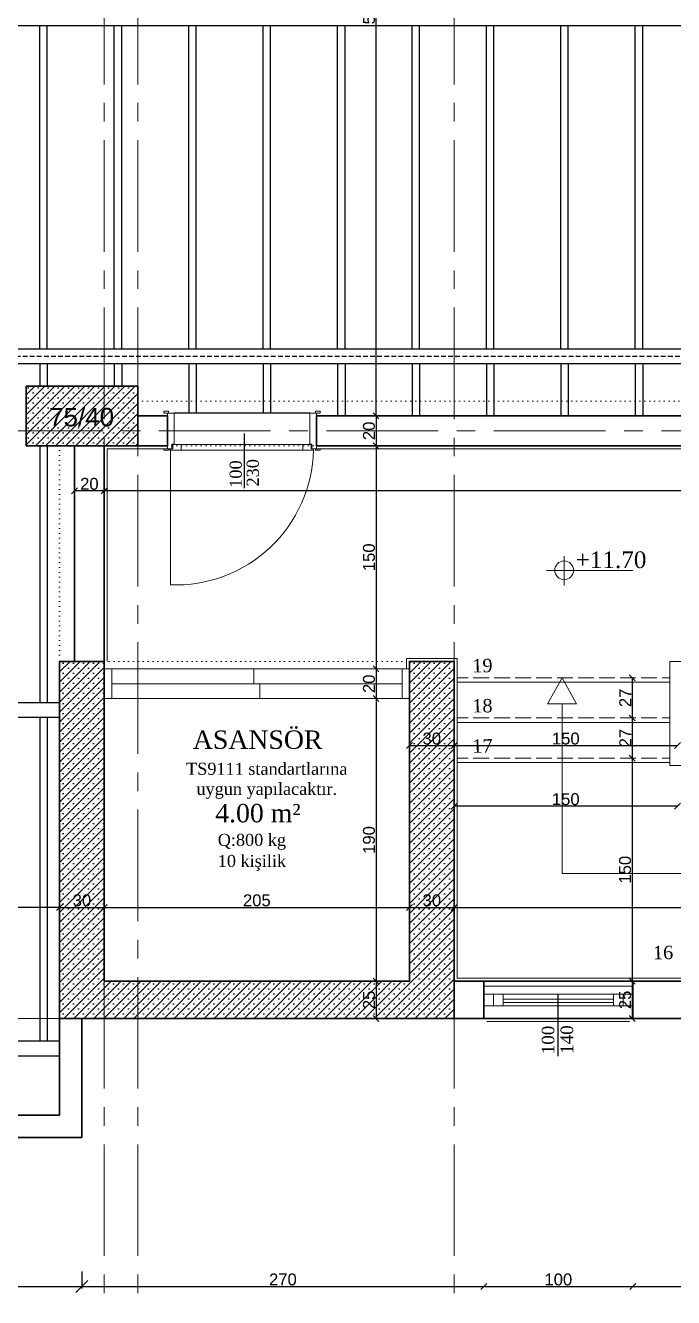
# Model space of a CAD drawing. Header units: centimetres. Extents: x 14449 to 53524, y -19051 to -10746.
# Drawn here: x 37747 to 38182, y -12496 to -11641 of the extents above; entities that cross this region are included whole.
import ezdxf

# ---------------------------------------------------------------- set-up
doc = ezdxf.new("R2010")
doc.units = ezdxf.units.CM
for name, pattern in [('CENTER2', [112.5, 75, -12.5, 12.5, -12.5]), ('DOT2', [3.175, 0, -3.175]), ('HIDDEN2', [4.7625, 3.175, -1.5875]), ('IZDUSUM1', [20, 7.5, -5, 7.5, 0])]:
    doc.linetypes.add(name, pattern=pattern)
doc.layers.add('Kapi_Pencere', color=7, linetype='Continuous')
for name, color, linetype, lineweight in [('P-AKS', 255, 'Continuous', 5), ('P-KİRİŞ', 130, 'DOT2', 5), ('P-KOLON', 255, 'Continuous', 35), ('P-TARAMA', 252, 'Continuous', 5), ('P-ÖLÇÜ DIŞ', 245, 'Continuous', 9), ('P-ÖLÇÜ İÇ', 243, 'Continuous', 0), ('rtm-cam', 141, 'Continuous', 9), ('rtm-duv tugla', 22, 'Continuous', 35), ('rtm-izdusum-üst ince', 8, 'IZDUSUM1', 5), ('rtm-kapı-ahsap', 35, 'Continuous', 13), ('rtm-merdiven', 220, 'Continuous', 20), ('rtm-merdiven izdusum', 254, 'IZDUSUM1', 15), ('rtm-merdiven yazı', 7, 'Continuous', 20), ('rtm-mhl-yazı-malzeme', 7, 'Continuous', 13), ('rtm-pen-ahsap', 35, 'Continuous', 13), ('rtm-plan katmanı-03', 233, 'Continuous', 30), ('rtm-plan katmanı-04', 33, 'Continuous', 25), ('rtm-sıva', 252, 'Continuous', 15)]:
    doc.layers.add(name, color=color, linetype=linetype, lineweight=lineweight)
doc.styles.add('arial_1_18', font='arial.ttf', dxfattribs={"height": 0.2})
doc.styles.get("Standard").update_dxf_attribs({"font": 'arial.ttf'})
doc.styles.add('VAZ-OLCU', font='times.ttf', dxfattribs={"height": 60})
doc.styles.add('ölçü', font='times.ttf', dxfattribs={"height": 10})
doc.dimstyles.new('DIŞ ÖLÇÜ', dxfattribs={"dimtxt": 10, "dimasz": 8, "dimexe": 1.25, "dimexo": 0.625, "dimtad": 1, "dimdec": 0, "dimtxsty": 'Standard', "dimblk": 'OBLIQUE', "dimcen": 2.5, "dimse1": 1, "dimse2": 1, "dimclrd": 256, "dimclrt": 256, "dimadec": 0, "dimazin": 0, "dimtfac": 1, "dimtdec": 0, "dimtmove": 0, "dimatfit": 3, "dimldrblk": 'OBLIQUE', "dimfxl": 1, "dimarcsym": 0})
doc.dimstyles.new('İÇ ÖLÇÜ', dxfattribs={"dimtxt": 8, "dimasz": 4, "dimexe": 1.25, "dimexo": 0.625, "dimtad": 1, "dimdec": 0, "dimtxsty": 'Standard', "dimblk": 'OBLIQUE', "dimcen": 2.5, "dimse1": 1, "dimse2": 1, "dimclrd": 256, "dimclrt": 256, "dimadec": 0, "dimazin": 0, "dimtfac": 1, "dimtdec": 0, "dimtmove": 1, "dimatfit": 3, "dimldrblk": 'OBLIQUE', "dimfxl": 1, "dimarcsym": 0})
pattern_1 = [(45, (6137.022, -2421.1107), (-3.36759605, 3.36759605), []), (45, (6140.39, -2421.1107), (-3.36759605, 3.36759605), [0, -4.7625])]

# ---------------------------------------------------------------- blocks, each defined once
blk = doc.blocks.new('YTUJ7U')
at = {"layer": 'P-AKS', "linetype": 'CENTER2'}
for points in [[(27148.12, -9962.63), (27148.12, -8554.55)], [(27170.62, -9962.63), (27170.62, -8554.55)], [(27383.12, -9962.63), (27383.12, -8554.55)], [(25834.86, -9295.51), (29322.56, -9295.51)], [(25834.86, -9690.51), (29322.56, -9690.51)]]:
    blk.add_lwpolyline(points, dxfattribs=at)
blk = doc.blocks.new('K-100')
at = {"layer": 'rtm-kapı-ahsap'}
for p, q in [((-34310.84, -13701.23), (-34309.69, -13701.23)), ((-34310.84, -13704.35), (-34310.84, -13701.23)), ((-34309.69, -13704.35), (-34310.84, -13704.35)), ((-34309.69, -13701.23), (-34309.69, -13704.35)), ((-34309.69, -13708.28), (-34309.69, -13703.78)), ((-34285.45, -13703.78), (-34309.69, -13703.78)), ((-34285.45, -13706.78), (-34288.45, -13706.78)), ((-34288.45, -13706.78), (-34288.45, -13708.28)), ((-34285.45, -13701.28), (-34285.45, -13704.35)), ((-34284.47, -13701.28), (-34285.45, -13701.28)), ((-34285.45, -13703.78), (-34285.45, -13706.78)), ((-34285.45, -13704.35), (-34284.47, -13704.35)), ((-34285.45, -13705.79), (-34284.45, -13705.79)), ((-34285.4, -13707.3), (-34285.4, -13705.79)), ((-34284.47, -13704.35), (-34284.47, -13701.28)), ((-34284.45, -13705.79), (-34284.45, -13802.79)), ((-34288.45, -13708.28), (-34309.69, -13708.28)), ((-34288.32, -13801.27), (-34288.32, -13707.3)), ((-34288.32, -13707.3), (-34285.4, -13707.3)), ((-34284.45, -13712.93), (-34288.32, -13712.93)), ((-34309.69, -13800.29), (-34309.69, -13804.79)), ((-34288.45, -13800.29), (-34309.69, -13800.29)), ((-34288.45, -13801.79), (-34288.45, -13800.29)), ((-34285.45, -13801.79), (-34288.45, -13801.79)), ((-34284.45, -13795.64), (-34288.32, -13795.64)), ((-34288.32, -13801.27), (-34285.4, -13801.27)), ((-34285.45, -13804.79), (-34285.45, -13801.79)), ((-34285.4, -13801.27), (-34285.4, -13802.79)), ((-34309.69, -13804.22), (-34310.84, -13804.22)), ((-34310.84, -13804.22), (-34310.84, -13807.34)), ((-34310.84, -13807.34), (-34309.69, -13807.34)), ((-34309.69, -13807.34), (-34309.69, -13804.22)), ((-34285.45, -13804.79), (-34309.69, -13804.79)), ((-34285.45, -13802.79), (-34284.45, -13802.79)), ((-34285.45, -13807.29), (-34285.45, -13804.22)), ((-34285.45, -13804.22), (-34284.47, -13804.22)), ((-34284.47, -13807.29), (-34285.45, -13807.29)), ((-34284.47, -13804.22), (-34284.47, -13807.29)), ((-34192.99, -13802.79), (-34284.45, -13802.79))]:
    blk.add_line(p, q, dxfattribs=at)
at = {"layer": 'rtm-kapı-ahsap', "const_width": 0.392}
blk.add_lwpolyline([(-34284.86, -13803.72, -1), (-34284.86, -13803.11, -1)], format="xyb", close=True, dxfattribs=at)
at = {"layer": 'rtm-kapı-ahsap'}
blk.add_arc((-34286.59, -13799.42), 93.66, 357.9436, 88.6917, dxfattribs=at)
blk = doc.blocks.new('_Oblique')
at = {"color": 0, "linetype": 'ByBlock', "lineweight": -2}
blk.add_line((-0.5, -0.5), (0.5, 0.5), dxfattribs=at)
blk = doc.blocks.new('*D4273')
at = {"layer": 'Defpoints', "color": 0, "lineweight": 30, "transparency": 16777216}
for p in [(37784.72, -12388.05), (36682.08, -12476.03), (37784.72, -12488.2)]:
    blk.add_point(p, dxfattribs=at)
at = {"layer": 'P-ÖLÇÜ DIŞ', "color": 0, "lineweight": -2, "transparency": 16777216}
for p, q in [((36682.08, -12478.2), (36682.08, -12489.45)), ((37784.72, -12478.2), (37784.72, -12489.45))]:
    blk.add_line(p, q, dxfattribs=at)
at = {"layer": 'P-ÖLÇÜ DIŞ', "lineweight": -2, "transparency": 16777216}
blk.add_line((36682.08, -12488.2), (37784.72, -12488.2), dxfattribs=at)
at = {"layer": 'P-ÖLÇÜ DIŞ', "lineweight": -2, "transparency": 16777216, "xscale": 8, "yscale": 8, "zscale": 8, "rotation": 180}
blk.add_blockref('_Oblique', (36682.08, -12488.2), dxfattribs=at)
at = {"layer": 'P-ÖLÇÜ DIŞ', "lineweight": -2, "transparency": 16777216, "xscale": 8, "yscale": 8, "zscale": 8}
blk.add_blockref('_Oblique', (37784.72, -12488.2), dxfattribs=at)
at = {"layer": 'P-ÖLÇÜ DIŞ', "transparency": 16777216, "insert": (37233.4, -12482.47), "char_height": 10, "attachment_point": 5}
blk.add_mtext('1103', dxfattribs=at)
blk = doc.blocks.new('*D4274')
at = {"layer": 'Defpoints', "color": 0, "lineweight": 30, "transparency": 16777216}
for p in [(38054.72, -12308.05), (37784.72, -12476.03), (38054.72, -12488.2)]:
    blk.add_point(p, dxfattribs=at)
at = {"layer": 'P-ÖLÇÜ İÇ', "lineweight": -2, "transparency": 16777216}
blk.add_line((37784.72, -12488.2), (38054.72, -12488.2), dxfattribs=at)
at = {"layer": 'P-ÖLÇÜ İÇ', "lineweight": -2, "transparency": 16777216, "xscale": 4, "yscale": 4, "zscale": 4, "rotation": 180}
blk.add_blockref('_Oblique', (37784.72, -12488.2), dxfattribs=at)
at = {"layer": 'P-ÖLÇÜ İÇ', "lineweight": -2, "transparency": 16777216, "xscale": 4, "yscale": 4, "zscale": 4}
blk.add_blockref('_Oblique', (38054.72, -12488.2), dxfattribs=at)
at = {"layer": 'P-ÖLÇÜ İÇ', "transparency": 16777216, "insert": (37919.72, -12483.49), "char_height": 8, "attachment_point": 5}
blk.add_mtext('270', dxfattribs=at)
blk = doc.blocks.new('*D4624')
at = {"layer": 'Defpoints', "color": 0, "lineweight": 30, "transparency": 16777216}
for p in [(37799.72, -12233.37), (38004.72, -12233.37), (38004.72, -12233.37)]:
    blk.add_point(p, dxfattribs=at)
at = {"layer": 'P-ÖLÇÜ İÇ', "lineweight": -2, "transparency": 16777216}
blk.add_line((37799.72, -12233.37), (38004.72, -12233.37), dxfattribs=at)
at = {"layer": 'P-ÖLÇÜ İÇ', "lineweight": -2, "transparency": 16777216, "xscale": 4, "yscale": 4, "zscale": 4, "rotation": 180}
blk.add_blockref('_Oblique', (37799.72, -12233.37), dxfattribs=at)
at = {"layer": 'P-ÖLÇÜ İÇ', "lineweight": -2, "transparency": 16777216, "xscale": 4, "yscale": 4, "zscale": 4}
blk.add_blockref('_Oblique', (38004.72, -12233.37), dxfattribs=at)
at = {"layer": 'P-ÖLÇÜ İÇ', "transparency": 16777216, "insert": (37902.22, -12228.66), "char_height": 8, "attachment_point": 5}
blk.add_mtext('205', dxfattribs=at)
blk = doc.blocks.new('*D4625')
at = {"layer": 'Defpoints', "color": 0, "lineweight": 30, "transparency": 16777216}
for p in [(38004.72, -12233.37), (38034.72, -12233.37), (38034.72, -12233.37)]:
    blk.add_point(p, dxfattribs=at)
at = {"layer": 'P-ÖLÇÜ İÇ', "lineweight": -2, "transparency": 16777216}
blk.add_line((38004.72, -12233.37), (38034.72, -12233.37), dxfattribs=at)
at = {"layer": 'P-ÖLÇÜ İÇ', "lineweight": -2, "transparency": 16777216, "xscale": 4, "yscale": 4, "zscale": 4, "rotation": 180}
blk.add_blockref('_Oblique', (38004.72, -12233.37), dxfattribs=at)
at = {"layer": 'P-ÖLÇÜ İÇ', "lineweight": -2, "transparency": 16777216, "xscale": 4, "yscale": 4, "zscale": 4}
blk.add_blockref('_Oblique', (38034.72, -12233.37), dxfattribs=at)
at = {"layer": 'P-ÖLÇÜ İÇ', "transparency": 16777216, "insert": (38019.72, -12228.66), "char_height": 8, "attachment_point": 5}
blk.add_mtext('30', dxfattribs=at)
blk = doc.blocks.new('*D4626')
at = {"layer": 'Defpoints', "color": 0, "lineweight": 30, "transparency": 16777216}
for p in [(38034.72, -12233.37), (38658.72, -12233.37), (38658.72, -12233.37)]:
    blk.add_point(p, dxfattribs=at)
at = {"layer": 'P-ÖLÇÜ İÇ', "lineweight": -2, "transparency": 16777216}
blk.add_line((38034.72, -12233.37), (38658.72, -12233.37), dxfattribs=at)
at = {"layer": 'P-ÖLÇÜ İÇ', "lineweight": -2, "transparency": 16777216, "xscale": 4, "yscale": 4, "zscale": 4, "rotation": 180}
blk.add_blockref('_Oblique', (38034.72, -12233.37), dxfattribs=at)
at = {"layer": 'P-ÖLÇÜ İÇ', "lineweight": -2, "transparency": 16777216, "xscale": 4, "yscale": 4, "zscale": 4}
blk.add_blockref('_Oblique', (38658.72, -12233.37), dxfattribs=at)
at = {"layer": 'P-ÖLÇÜ İÇ', "transparency": 16777216, "insert": (38346.72, -12228.66), "char_height": 8, "attachment_point": 5}
blk.add_mtext('624', dxfattribs=at)
blk = doc.blocks.new('*D4642')
at = {"layer": 'Defpoints', "color": 0, "lineweight": 30, "transparency": 16777216}
for p in [(37799.72, -11953.43), (37799.72, -11953.43), (38658.72, -11953.43)]:
    blk.add_point(p, dxfattribs=at)
at = {"layer": 'P-ÖLÇÜ İÇ', "lineweight": -2, "transparency": 16777216}
blk.add_line((38658.72, -11953.43), (37799.72, -11953.43), dxfattribs=at)
at = {"layer": 'P-ÖLÇÜ İÇ', "lineweight": -2, "transparency": 16777216, "xscale": 4, "yscale": 4, "zscale": 4, "rotation": 180}
blk.add_blockref('_Oblique', (37799.72, -11953.43), dxfattribs=at)
at = {"layer": 'P-ÖLÇÜ İÇ', "lineweight": -2, "transparency": 16777216, "xscale": 4, "yscale": 4, "zscale": 4}
blk.add_blockref('_Oblique', (38658.72, -11953.43), dxfattribs=at)
at = {"layer": 'P-ÖLÇÜ İÇ', "transparency": 16777216, "insert": (38229.22, -11948.72), "char_height": 8, "attachment_point": 5}
blk.add_mtext('859', dxfattribs=at)
blk = doc.blocks.new('*D4643')
at = {"layer": 'Defpoints', "color": 0, "lineweight": 30, "transparency": 16777216}
for p in [(37779.72, -11953.43), (37779.72, -11953.43), (37799.72, -11953.43)]:
    blk.add_point(p, dxfattribs=at)
at = {"layer": 'P-ÖLÇÜ İÇ', "lineweight": -2, "transparency": 16777216}
blk.add_line((37799.72, -11953.43), (37779.72, -11953.43), dxfattribs=at)
at = {"layer": 'P-ÖLÇÜ İÇ', "lineweight": -2, "transparency": 16777216, "xscale": 4, "yscale": 4, "zscale": 4, "rotation": 180}
blk.add_blockref('_Oblique', (37779.72, -11953.43), dxfattribs=at)
at = {"layer": 'P-ÖLÇÜ İÇ', "lineweight": -2, "transparency": 16777216, "xscale": 4, "yscale": 4, "zscale": 4}
blk.add_blockref('_Oblique', (37799.72, -11953.43), dxfattribs=at)
at = {"layer": 'P-ÖLÇÜ İÇ', "transparency": 16777216, "insert": (37789.72, -11948.72), "char_height": 8, "attachment_point": 5}
blk.add_mtext('20', dxfattribs=at)
blk = doc.blocks.new('*D4623')
at = {"layer": 'Defpoints', "color": 0, "lineweight": 30, "transparency": 16777216}
for p in [(38034.72, -12165.39), (38034.72, -12165.39), (38184.72, -12165.39)]:
    blk.add_point(p, dxfattribs=at)
at = {"layer": 'P-ÖLÇÜ İÇ', "lineweight": -2, "transparency": 16777216}
blk.add_line((38184.72, -12165.39), (38034.72, -12165.39), dxfattribs=at)
at = {"layer": 'P-ÖLÇÜ İÇ', "lineweight": -2, "transparency": 16777216, "xscale": 4, "yscale": 4, "zscale": 4, "rotation": 180}
blk.add_blockref('_Oblique', (38034.72, -12165.39), dxfattribs=at)
at = {"layer": 'P-ÖLÇÜ İÇ', "lineweight": -2, "transparency": 16777216, "xscale": 4, "yscale": 4, "zscale": 4}
blk.add_blockref('_Oblique', (38184.72, -12165.39), dxfattribs=at)
at = {"layer": 'P-ÖLÇÜ İÇ', "transparency": 16777216, "insert": (38109.72, -12160.68), "char_height": 8, "attachment_point": 5}
blk.add_mtext('150', dxfattribs=at)
blk = doc.blocks.new('*D4609')
at = {"layer": 'Defpoints', "color": 0, "lineweight": 30, "transparency": 16777216}
for p in [(38004.72, -12124.64), (38034.72, -12124.64), (38034.72, -12124.64)]:
    blk.add_point(p, dxfattribs=at)
at = {"layer": 'P-ÖLÇÜ İÇ', "lineweight": -2, "transparency": 16777216}
blk.add_line((38004.72, -12124.64), (38034.72, -12124.64), dxfattribs=at)
at = {"layer": 'P-ÖLÇÜ İÇ', "lineweight": -2, "transparency": 16777216, "xscale": 4, "yscale": 4, "zscale": 4, "rotation": 180}
blk.add_blockref('_Oblique', (38004.72, -12124.64), dxfattribs=at)
at = {"layer": 'P-ÖLÇÜ İÇ', "lineweight": -2, "transparency": 16777216, "xscale": 4, "yscale": 4, "zscale": 4}
blk.add_blockref('_Oblique', (38034.72, -12124.64), dxfattribs=at)
at = {"layer": 'P-ÖLÇÜ İÇ', "transparency": 16777216, "insert": (38019.72, -12119.93), "char_height": 8, "attachment_point": 5}
blk.add_mtext('30', dxfattribs=at)
blk = doc.blocks.new('*D4610')
at = {"layer": 'Defpoints', "color": 0, "lineweight": 30, "transparency": 16777216}
for p in [(38034.72, -12124.64), (38184.72, -12124.64), (38184.72, -12124.64)]:
    blk.add_point(p, dxfattribs=at)
at = {"layer": 'P-ÖLÇÜ İÇ', "lineweight": -2, "transparency": 16777216}
blk.add_line((38034.72, -12124.64), (38184.72, -12124.64), dxfattribs=at)
at = {"layer": 'P-ÖLÇÜ İÇ', "lineweight": -2, "transparency": 16777216, "xscale": 4, "yscale": 4, "zscale": 4, "rotation": 180}
blk.add_blockref('_Oblique', (38034.72, -12124.64), dxfattribs=at)
at = {"layer": 'P-ÖLÇÜ İÇ', "lineweight": -2, "transparency": 16777216, "xscale": 4, "yscale": 4, "zscale": 4}
blk.add_blockref('_Oblique', (38184.72, -12124.64), dxfattribs=at)
at = {"layer": 'P-ÖLÇÜ İÇ', "transparency": 16777216, "insert": (38109.72, -12119.93), "char_height": 8, "attachment_point": 5}
blk.add_mtext('150', dxfattribs=at)
blk = doc.blocks.new('*D4613')
at = {"layer": 'Defpoints', "color": 0, "lineweight": 30, "transparency": 16777216}
for p in [(37769.72, -12233.37), (37799.72, -12233.37), (37799.72, -12233.37)]:
    blk.add_point(p, dxfattribs=at)
at = {"layer": 'P-ÖLÇÜ İÇ', "lineweight": -2, "transparency": 16777216}
blk.add_line((37769.72, -12233.37), (37799.72, -12233.37), dxfattribs=at)
at = {"layer": 'P-ÖLÇÜ İÇ', "lineweight": -2, "transparency": 16777216, "xscale": 4, "yscale": 4, "zscale": 4, "rotation": 180}
blk.add_blockref('_Oblique', (37769.72, -12233.37), dxfattribs=at)
at = {"layer": 'P-ÖLÇÜ İÇ', "lineweight": -2, "transparency": 16777216, "xscale": 4, "yscale": 4, "zscale": 4}
blk.add_blockref('_Oblique', (37799.72, -12233.37), dxfattribs=at)
at = {"layer": 'P-ÖLÇÜ İÇ', "transparency": 16777216, "insert": (37784.72, -12228.66), "char_height": 8, "attachment_point": 5}
blk.add_mtext('30', dxfattribs=at)
blk = doc.blocks.new('*D4605')
at = {"layer": 'Defpoints', "color": 0, "lineweight": 30, "transparency": 16777216}
for p in [(38154.3, -12079.05), (38154.3, -12106.05), (38154.3, -12106.05)]:
    blk.add_point(p, dxfattribs=at)
at = {"layer": 'P-ÖLÇÜ İÇ', "lineweight": -2, "transparency": 16777216}
blk.add_line((38154.3, -12079.05), (38154.3, -12106.05), dxfattribs=at)
at = {"layer": 'P-ÖLÇÜ İÇ', "lineweight": -2, "transparency": 16777216, "xscale": 4, "yscale": 4, "zscale": 4}
for p, rotation in [((38154.3, -12079.05), 90), ((38154.3, -12106.05), 270)]:
    blk.add_blockref('_Oblique', p, dxfattribs=dict(at, rotation=rotation))
at = {"layer": 'P-ÖLÇÜ İÇ', "transparency": 16777216, "insert": (38149.66, -12092.55), "char_height": 8, "attachment_point": 5, "rotation": 90}
blk.add_mtext('27', dxfattribs=at)
blk = doc.blocks.new('*D4606')
at = {"layer": 'Defpoints', "color": 0, "lineweight": 30, "transparency": 16777216}
for p in [(38154.3, -12106.05), (38154.3, -12133.05), (38154.3, -12133.05)]:
    blk.add_point(p, dxfattribs=at)
at = {"layer": 'P-ÖLÇÜ İÇ', "lineweight": -2, "transparency": 16777216}
blk.add_line((38154.3, -12106.05), (38154.3, -12133.05), dxfattribs=at)
at = {"layer": 'P-ÖLÇÜ İÇ', "lineweight": -2, "transparency": 16777216, "xscale": 4, "yscale": 4, "zscale": 4}
for p, rotation in [((38154.3, -12106.05), 90), ((38154.3, -12133.05), 270)]:
    blk.add_blockref('_Oblique', p, dxfattribs=dict(at, rotation=rotation))
at = {"layer": 'P-ÖLÇÜ İÇ', "transparency": 16777216, "insert": (38149.66, -12119.55), "char_height": 8, "attachment_point": 5, "rotation": 90}
blk.add_mtext('27', dxfattribs=at)
blk = doc.blocks.new('*D4607')
at = {"layer": 'Defpoints', "color": 0, "lineweight": 30, "transparency": 16777216}
for p in [(38154.3, -12133.05), (38154.3, -12283.05), (38154.3, -12283.05)]:
    blk.add_point(p, dxfattribs=at)
at = {"layer": 'P-ÖLÇÜ İÇ', "lineweight": -2, "transparency": 16777216}
blk.add_line((38154.3, -12133.05), (38154.3, -12283.05), dxfattribs=at)
at = {"layer": 'P-ÖLÇÜ İÇ', "lineweight": -2, "transparency": 16777216, "xscale": 4, "yscale": 4, "zscale": 4}
for p, rotation in [((38154.3, -12133.05), 90), ((38154.3, -12283.05), 270)]:
    blk.add_blockref('_Oblique', p, dxfattribs=dict(at, rotation=rotation))
at = {"layer": 'P-ÖLÇÜ İÇ', "transparency": 16777216, "insert": (38149.59, -12208.05), "char_height": 8, "attachment_point": 5, "rotation": 90}
blk.add_mtext('150', dxfattribs=at)
blk = doc.blocks.new('*D4608')
at = {"layer": 'Defpoints', "color": 0, "lineweight": 30, "transparency": 16777216}
for p in [(38154.3, -12283.05), (38154.3, -12308.05), (38154.3, -12308.05)]:
    blk.add_point(p, dxfattribs=at)
at = {"layer": 'P-ÖLÇÜ İÇ', "lineweight": -2, "transparency": 16777216}
blk.add_line((38154.3, -12283.05), (38154.3, -12308.05), dxfattribs=at)
at = {"layer": 'P-ÖLÇÜ İÇ', "lineweight": -2, "transparency": 16777216, "xscale": 4, "yscale": 4, "zscale": 4}
for p, rotation in [((38154.3, -12283.05), 90), ((38154.3, -12308.05), 270)]:
    blk.add_blockref('_Oblique', p, dxfattribs=dict(at, rotation=rotation))
at = {"layer": 'P-ÖLÇÜ İÇ', "transparency": 16777216, "insert": (38149.59, -12295.55), "char_height": 8, "attachment_point": 5, "rotation": 90}
blk.add_mtext('25', dxfattribs=at)
blk = doc.blocks.new('*D4636')
at = {"layer": 'Defpoints', "color": 0, "lineweight": 30, "transparency": 16777216}
for p in [(37982.26, -11903.05), (37982.26, -11923.05), (37982.26, -11923.05)]:
    blk.add_point(p, dxfattribs=at)
at = {"layer": 'P-ÖLÇÜ İÇ', "lineweight": -2, "transparency": 16777216}
blk.add_line((37982.26, -11903.05), (37982.26, -11923.05), dxfattribs=at)
at = {"layer": 'P-ÖLÇÜ İÇ', "lineweight": -2, "transparency": 16777216, "xscale": 4, "yscale": 4, "zscale": 4}
for p, rotation in [((37982.26, -11903.05), 90), ((37982.26, -11923.05), 270)]:
    blk.add_blockref('_Oblique', p, dxfattribs=dict(at, rotation=rotation))
at = {"layer": 'P-ÖLÇÜ İÇ', "transparency": 16777216, "insert": (37977.55, -11913.05), "char_height": 8, "attachment_point": 5, "rotation": 90}
blk.add_mtext('20', dxfattribs=at)
blk = doc.blocks.new('*D4637')
at = {"layer": 'Defpoints', "color": 0, "lineweight": 30, "transparency": 16777216}
for p in [(37982.26, -11923.05), (37982.26, -12073.05), (37982.26, -12073.05)]:
    blk.add_point(p, dxfattribs=at)
at = {"layer": 'P-ÖLÇÜ İÇ', "lineweight": -2, "transparency": 16777216}
blk.add_line((37982.26, -11923.05), (37982.26, -12073.05), dxfattribs=at)
at = {"layer": 'P-ÖLÇÜ İÇ', "lineweight": -2, "transparency": 16777216, "xscale": 4, "yscale": 4, "zscale": 4}
for p, rotation in [((37982.26, -11923.05), 90), ((37982.26, -12073.05), 270)]:
    blk.add_blockref('_Oblique', p, dxfattribs=dict(at, rotation=rotation))
at = {"layer": 'P-ÖLÇÜ İÇ', "transparency": 16777216, "insert": (37977.55, -11998.05), "char_height": 8, "attachment_point": 5, "rotation": 90}
blk.add_mtext('150', dxfattribs=at)
blk = doc.blocks.new('*D4638')
at = {"layer": 'Defpoints', "color": 0, "lineweight": 30, "transparency": 16777216}
for p in [(37982.26, -12073.05), (37982.26, -12093.05), (37982.26, -12093.05)]:
    blk.add_point(p, dxfattribs=at)
at = {"layer": 'P-ÖLÇÜ İÇ', "lineweight": -2, "transparency": 16777216}
blk.add_line((37982.26, -12073.05), (37982.26, -12093.05), dxfattribs=at)
at = {"layer": 'P-ÖLÇÜ İÇ', "lineweight": -2, "transparency": 16777216, "xscale": 4, "yscale": 4, "zscale": 4}
for p, rotation in [((37982.26, -12073.05), 90), ((37982.26, -12093.05), 270)]:
    blk.add_blockref('_Oblique', p, dxfattribs=dict(at, rotation=rotation))
at = {"layer": 'P-ÖLÇÜ İÇ', "transparency": 16777216, "insert": (37977.55, -12083.05), "char_height": 8, "attachment_point": 5, "rotation": 90}
blk.add_mtext('20', dxfattribs=at)
blk = doc.blocks.new('*D4639')
at = {"layer": 'Defpoints', "color": 0, "lineweight": 30, "transparency": 16777216}
for p in [(37982.26, -12093.05), (37982.26, -12283.05), (37982.26, -12283.05)]:
    blk.add_point(p, dxfattribs=at)
at = {"layer": 'P-ÖLÇÜ İÇ', "lineweight": -2, "transparency": 16777216}
blk.add_line((37982.26, -12093.05), (37982.26, -12283.05), dxfattribs=at)
at = {"layer": 'P-ÖLÇÜ İÇ', "lineweight": -2, "transparency": 16777216, "xscale": 4, "yscale": 4, "zscale": 4}
for p, rotation in [((37982.26, -12093.05), 90), ((37982.26, -12283.05), 270)]:
    blk.add_blockref('_Oblique', p, dxfattribs=dict(at, rotation=rotation))
at = {"layer": 'P-ÖLÇÜ İÇ', "transparency": 16777216, "insert": (37977.55, -12188.05), "char_height": 8, "attachment_point": 5, "rotation": 90}
blk.add_mtext('190', dxfattribs=at)
blk = doc.blocks.new('*D4640')
at = {"layer": 'Defpoints', "color": 0, "lineweight": 30, "transparency": 16777216}
for p in [(37982.26, -12283.05), (37982.26, -12308.05), (37982.26, -12308.05)]:
    blk.add_point(p, dxfattribs=at)
at = {"layer": 'P-ÖLÇÜ İÇ', "lineweight": -2, "transparency": 16777216}
blk.add_line((37982.26, -12283.05), (37982.26, -12308.05), dxfattribs=at)
at = {"layer": 'P-ÖLÇÜ İÇ', "lineweight": -2, "transparency": 16777216, "xscale": 4, "yscale": 4, "zscale": 4}
for p, rotation in [((37982.26, -12283.05), 90), ((37982.26, -12308.05), 270)]:
    blk.add_blockref('_Oblique', p, dxfattribs=dict(at, rotation=rotation))
at = {"layer": 'P-ÖLÇÜ İÇ', "transparency": 16777216, "insert": (37977.55, -12295.55), "char_height": 8, "attachment_point": 5, "rotation": 90}
blk.add_mtext('25', dxfattribs=at)
blk = doc.blocks.new('*D4658')
at = {"layer": 'Defpoints', "color": 0, "lineweight": 30, "transparency": 16777216}
for p in [(36703.69, -12231.76), (36703.69, -12233.37), (37769.72, -12233.37)]:
    blk.add_point(p, dxfattribs=at)
at = {"layer": 'P-ÖLÇÜ İÇ', "lineweight": -2, "transparency": 16777216}
blk.add_line((37769.72, -12233.37), (36703.69, -12233.37), dxfattribs=at)
at = {"layer": 'P-ÖLÇÜ İÇ', "lineweight": -2, "transparency": 16777216, "xscale": 4, "yscale": 4, "zscale": 4, "rotation": 180}
blk.add_blockref('_Oblique', (36703.69, -12233.37), dxfattribs=at)
at = {"layer": 'P-ÖLÇÜ İÇ', "lineweight": -2, "transparency": 16777216, "xscale": 4, "yscale": 4, "zscale": 4}
blk.add_blockref('_Oblique', (37769.72, -12233.37), dxfattribs=at)
at = {"layer": 'P-ÖLÇÜ İÇ', "transparency": 16777216, "insert": (37236.7, -12228.66), "char_height": 8, "attachment_point": 5}
blk.add_mtext('1066', dxfattribs=at)
blk = doc.blocks.new('*D4668')
at = {"layer": 'Defpoints', "color": 0, "lineweight": 30, "transparency": 16777216}
for p in [(37982.26, -11358.05), (37982.26, -11358.05), (37982.26, -11903.05)]:
    blk.add_point(p, dxfattribs=at)
at = {"layer": 'P-ÖLÇÜ İÇ', "lineweight": -2, "transparency": 16777216}
blk.add_line((37982.26, -11903.05), (37982.26, -11358.05), dxfattribs=at)
at = {"layer": 'P-ÖLÇÜ İÇ', "lineweight": -2, "transparency": 16777216, "xscale": 4, "yscale": 4, "zscale": 4}
for p, rotation in [((37982.26, -11358.05), 90), ((37982.26, -11903.05), 270)]:
    blk.add_blockref('_Oblique', p, dxfattribs=dict(at, rotation=rotation))
at = {"layer": 'P-ÖLÇÜ İÇ', "transparency": 16777216, "insert": (37977.56, -11630.55), "char_height": 8, "attachment_point": 5, "rotation": 90}
blk.add_mtext('545', dxfattribs=at)
blk = doc.blocks.new('*D5028')
at = {"layer": 'Defpoints', "color": 0, "lineweight": 30, "transparency": 16777216}
for p in [(38054.72, -12308.05), (38154.72, -12308.05), (38154.72, -12488.2)]:
    blk.add_point(p, dxfattribs=at)
at = {"layer": 'P-ÖLÇÜ İÇ', "lineweight": -2, "transparency": 16777216}
blk.add_line((38054.72, -12488.2), (38154.72, -12488.2), dxfattribs=at)
at = {"layer": 'P-ÖLÇÜ İÇ', "lineweight": -2, "transparency": 16777216, "xscale": 4, "yscale": 4, "zscale": 4, "rotation": 180}
blk.add_blockref('_Oblique', (38054.72, -12488.2), dxfattribs=at)
at = {"layer": 'P-ÖLÇÜ İÇ', "lineweight": -2, "transparency": 16777216, "xscale": 4, "yscale": 4, "zscale": 4}
blk.add_blockref('_Oblique', (38154.72, -12488.2), dxfattribs=at)
at = {"layer": 'P-ÖLÇÜ İÇ', "transparency": 16777216, "insert": (38104.72, -12483.49), "char_height": 8, "attachment_point": 5}
blk.add_mtext('100', dxfattribs=at)
blk = doc.blocks.new('*D5029')
at = {"layer": 'Defpoints', "color": 0, "lineweight": 30, "transparency": 16777216}
for p in [(38154.72, -12308.05), (38673.72, -12308.05), (38673.72, -12488.2)]:
    blk.add_point(p, dxfattribs=at)
at = {"layer": 'P-ÖLÇÜ İÇ', "lineweight": -2, "transparency": 16777216}
blk.add_line((38154.72, -12488.2), (38673.72, -12488.2), dxfattribs=at)
at = {"layer": 'P-ÖLÇÜ İÇ', "lineweight": -2, "transparency": 16777216, "xscale": 4, "yscale": 4, "zscale": 4, "rotation": 180}
blk.add_blockref('_Oblique', (38154.72, -12488.2), dxfattribs=at)
at = {"layer": 'P-ÖLÇÜ İÇ', "lineweight": -2, "transparency": 16777216, "xscale": 4, "yscale": 4, "zscale": 4}
blk.add_blockref('_Oblique', (38673.72, -12488.2), dxfattribs=at)
at = {"layer": 'P-ÖLÇÜ İÇ', "transparency": 16777216, "insert": (38414.22, -12483.49), "char_height": 8, "attachment_point": 5}
blk.add_mtext('519', dxfattribs=at)

msp = doc.modelspace()

# ---------------------------------------------------------------- hatches: boundary and pattern name
at = {"layer": 'P-TARAMA', "lineweight": -3}
h = msp.add_hatch(dxfattribs=at)
h.set_pattern_fill('SACNCR', color=256, scale=2, style=0)
h.set_pattern_definition(pattern_1)
h.paths.add_polyline_path([(37822.22, -11923.05), (37822.22, -11883.05), (37747.22, -11883.05), (37747.22, -11923.05)])
h = msp.add_hatch(dxfattribs=at)
h.set_pattern_fill('SACNCR', color=256, scale=2, style=0)
h.set_pattern_definition(pattern_1)
h.paths.add_polyline_path([(38004.72, -12283.05), (37799.72, -12283.05), (37799.72, -12068.05), (37769.72, -12068.05), (37769.72, -12308.05), (38034.72, -12308.05), (38034.72, -12068.05), (38004.72, -12068.05)])

# ---------------------------------------------------------------- linework, layer by layer
at = {"layer": 'Kapi_Pencere', "linetype": 'Continuous', "lineweight": 25}
msp.add_line((37893.82, -11951.52), (37893.82, -11914.83), dxfattribs=at)
at = {"layer": 'Kapi_Pencere', "linetype": 'Continuous'}
msp.add_line((38104.63, -12333.36), (38104.63, -12292.19), dxfattribs=at)
at = {"layer": 'P-KİRİŞ'}
for points in [[(37822.22, -11893.05), (38232.22, -11893.05)], [(37769.72, -11923.05), (37769.72, -12068.05)], [(37799.72, -11923.05), (37799.72, -12068.05)], [(37822.22, -11923.05), (38232.22, -11923.05)], [(37799.72, -12068.05), (38004.72, -12068.05)], [(37799.72, -12093.05), (38004.72, -12093.05)], [(38034.72, -12283.05), (38658.72, -12283.05)], [(38034.72, -12308.05), (38658.72, -12308.05)]]:
    msp.add_lwpolyline(points, dxfattribs=at)
at = {"layer": 'P-KOLON', "linetype": 'Continuous'}
msp.add_lwpolyline([(37747.22, -11883.05), (37822.22, -11883.05), (37822.22, -11923.05), (37747.22, -11923.05)], close=True, dxfattribs=at)
msp.add_lwpolyline([(37769.72, -12068.05), (37799.72, -12068.05), (37799.72, -12283.05), (38004.72, -12283.05), (38004.72, -12068.05), (38034.72, -12068.05), (38034.72, -12308.05), (37769.72, -12308.05), (37769.72, -12068.05)], dxfattribs=at)
at = {"layer": 'rtm-cam'}
msp.add_line((38067.59, -12297.28), (38141.85, -12297.29), dxfattribs=at)
at = {"layer": 'rtm-duv tugla'}
for p, q in [((37822.22, -11903.05), (37842.22, -11903.05)), ((37842.22, -11903.05), (37842.22, -11923.05)), ((37942.22, -11903.05), (38232.22, -11903.05)), ((37942.22, -11903.05), (37942.22, -11923.05)), ((37779.72, -11923.05), (37779.72, -12068.05)), ((37799.72, -11923.05), (37799.72, -12068.05)), ((37822.22, -11923.05), (37842.22, -11923.05)), ((37942.22, -11923.05), (38232.22, -11923.05)), ((38034.72, -12283.05), (38658.72, -12283.05)), ((38054.72, -12283.05), (38054.72, -12308.05)), ((38154.72, -12283.05), (38154.72, -12308.05)), ((37769.72, -12373.05), (37769.72, -12308.05)), ((37784.72, -12388.05), (37784.72, -12308.05)), ((38034.72, -12308.05), (38681.79, -12308.05)), ((36700.72, -12373.05), (37769.72, -12373.05)), ((36680.4, -12388.05), (37784.72, -12388.05))]:
    msp.add_line(p, q, dxfattribs=at)
at = {"layer": 'rtm-izdusum-üst ince'}
for p, q in [((38054.72, -12283.05), (38154.72, -12283.05)), ((38154.72, -12308.05), (38054.72, -12308.05))]:
    msp.add_line(p, q, dxfattribs=at)
at = {"layer": 'rtm-merdiven', "lineweight": 20}
for p, q in [((38179.72, -12068.05), (38656.72, -12068.05)), ((38179.72, -12138.05), (38179.72, -12068.05)), ((38179.72, -12082.05), (38036.72, -12082.05)), ((38107.22, -12079.05), (38097.42, -12096.53)), ((38107.22, -12079.05), (38117.02, -12096.53)), ((38097.42, -12096.53), (38117.02, -12096.53)), ((38107.22, -12210.55), (38107.22, -12096.53)), ((38179.72, -12109.05), (38036.72, -12109.05)), ((38179.72, -12136.05), (38036.72, -12136.05)), ((38513.72, -12138.05), (38179.72, -12138.05)), ((38586.22, -12210.55), (38107.22, -12210.55))]:
    msp.add_line(p, q, dxfattribs=at)
at = {"layer": 'rtm-merdiven izdusum', "ltscale": 0.7}
for p, q in [((38179.72, -12079.05), (38036.72, -12079.05)), ((38179.72, -12106.05), (38036.72, -12106.05)), ((38179.72, -12133.05), (38036.72, -12133.05))]:
    msp.add_line(p, q, dxfattribs=at)
at = {"layer": 'rtm-merdiven yazı'}
for points in [[(38108.63, -12016.95), (38108.63, -11997.36)], [(38096.87, -12006.81), (38154.7, -12006.81)]]:
    msp.add_lwpolyline(points, dxfattribs=at)
msp.add_circle((38108.63, -12006.81), 6.3, dxfattribs=at)
at = {"layer": 'rtm-pen-ahsap'}
for p, q in [((37799.72, -12073.05), (37804.72, -12073.05)), ((37804.72, -12073.05), (38004.72, -12073.05)), ((37804.72, -12073.05), (37804.72, -12093.05)), ((37900.22, -12073.05), (37900.22, -12083.05)), ((37999.72, -12073.05), (37999.72, -12093.05)), ((37804.72, -12083.05), (37999.72, -12083.05)), ((37904.22, -12083.05), (37904.22, -12093.05)), ((37799.72, -12093.05), (37999.72, -12093.05)), ((37999.72, -12093.05), (38004.72, -12093.05)), ((38154.57, -12286.24), (38054.72, -12286.24)), ((38061.12, -12291.59), (38061.12, -12299.51)), ((38067.59, -12291.59), (38067.59, -12299.51)), ((38146.04, -12291.59), (38067.59, -12291.59)), ((38141.85, -12295.06), (38067.59, -12295.06)), ((38141.85, -12291.59), (38141.85, -12299.51)), ((38148.32, -12291.59), (38148.32, -12299.51)), ((38141.85, -12299.52), (38067.59, -12299.51)), ((38056.72, -12310.12), (38152.55, -12310.12))]:
    msp.add_line(p, q, dxfattribs=at)
for points in [[(38067.59, -12291.59), (38054.72, -12291.6), (38054.72, -12299.51), (38067.59, -12299.51)], [(38141.85, -12291.59), (38154.72, -12291.6), (38154.72, -12299.51), (38141.85, -12299.51)]]:
    msp.add_lwpolyline(points, dxfattribs=at)
at = {"layer": 'rtm-plan katmanı-03'}
for p, q in [((39757.92, -11858.05), (36711.44, -11858.05)), ((39757.92, -11868.05), (36711.44, -11868.05))]:
    msp.add_line(p, q, dxfattribs=at)
at = {"layer": 'rtm-plan katmanı-03', "linetype": 'HIDDEN2'}
msp.add_line((39757.92, -11863.05), (36711.44, -11863.05), dxfattribs=at)
at = {"layer": 'rtm-plan katmanı-03'}
for points in [[(36716.12, -11640.55), (39762.55, -11640.55)], [(36706.55, -12095.55), (37769.72, -12095.55)], [(36706.34, -12105.55), (37769.72, -12105.55)], [(36701.77, -12323.05), (37769.72, -12323.05)], [(36701.56, -12333.05), (37769.72, -12333.05)]]:
    msp.add_lwpolyline(points, dxfattribs=at)
at = {"layer": 'rtm-plan katmanı-04'}
for p, q in [((37756.44, -11858.05), (37756.44, -11640.55)), ((37761.44, -11858.05), (37761.44, -11640.55)), ((37806.44, -11858.05), (37806.44, -11640.55)), ((37811.44, -11858.05), (37811.44, -11640.55)), ((37856.44, -11858.05), (37856.44, -11640.55)), ((37861.44, -11858.05), (37861.44, -11640.55)), ((37906.44, -11858.05), (37906.44, -11640.55)), ((37911.44, -11858.05), (37911.44, -11640.55)), ((37956.44, -11858.05), (37956.44, -11640.55)), ((37961.44, -11858.05), (37961.44, -11640.55)), ((38006.44, -11858.05), (38006.44, -11640.55)), ((38011.44, -11858.05), (38011.44, -11640.55)), ((38056.44, -11858.05), (38056.44, -11640.55)), ((38061.44, -11858.05), (38061.44, -11640.55)), ((38106.44, -11858.05), (38106.44, -11640.55)), ((38111.44, -11858.05), (38111.44, -11640.55)), ((38156.44, -11858.05), (38156.44, -11640.55)), ((38161.44, -11858.05), (38161.44, -11640.55)), ((37756.44, -11868.05), (37756.44, -11883.05)), ((37761.44, -11868.05), (37761.44, -11883.05)), ((37806.44, -11868.05), (37806.44, -11883.51)), ((37811.44, -11868.05), (37811.44, -11883.05)), ((37856.44, -11868.05), (37856.44, -11901.05)), ((37861.44, -11868.05), (37861.44, -11901.05)), ((37906.44, -11868.05), (37906.44, -11901.05)), ((37911.44, -11868.05), (37911.44, -11901.05)), ((37956.44, -11868.05), (37956.44, -11903.05)), ((37961.44, -11868.05), (37961.44, -11903.05)), ((38006.44, -11868.05), (38006.44, -11903.05)), ((38011.44, -11868.05), (38011.44, -11903.05)), ((38056.44, -11868.05), (38056.44, -11903.05)), ((38061.44, -11868.05), (38061.44, -11903.05)), ((38106.44, -11868.05), (38106.44, -11903.05)), ((38111.44, -11868.05), (38111.44, -11903.05)), ((38156.44, -11868.05), (38156.44, -11903.05)), ((38161.44, -11868.05), (38161.44, -11903.05)), ((37846.67, -11901.05), (37937.76, -11901.05)), ((37756.44, -11923.05), (37756.44, -12095.55)), ((37761.44, -11923.05), (37761.44, -12095.55)), ((37756.44, -12105.55), (37756.44, -12323.05)), ((37761.44, -12105.55), (37761.44, -12323.05))]:
    msp.add_line(p, q, dxfattribs=at)
at = {"layer": 'rtm-sıva'}
for points in [[(37842.22, -11925.05), (37801.72, -11925.05), (37801.72, -12068.05)], [(37942.22, -11925.05), (38656.72, -11925.05)], [(38002.72, -12073.05), (38002.72, -12066.05), (38036.72, -12066.05), (38036.72, -12281.05), (38656.72, -12281.05), (38656.72, -11923.05)]]:
    msp.add_lwpolyline(points, dxfattribs=at)

# ---------------------------------------------------------------- block references
at = {"layer": 'rtm-kapı-ahsap', "lineweight": 30, "xscale": 0.990000000000001, "yscale": 0.990000000000001, "zscale": 0.990000000000001, "rotation": 270}
msp.add_blockref('K-100', (51508.96, -45867.65), dxfattribs=at)
at = {"layer": 'rtm-sıva'}
msp.add_blockref('YTUJ7U', (10651.6, -2617.54), dxfattribs=at)

# ---------------------------------------------------------------- texts
at = {"layer": 'Kapi_Pencere', "linetype": 'Continuous', "lineweight": 25, "style": 'ölçü'}
for s, p in [('100', (37892.1, -11951.37)), ('230', (37903.55, -11950.51))]:
    msp.add_text(s, height=8.165, rotation=90.05126, dxfattribs=at).set_placement(p)
at = {"layer": 'Kapi_Pencere', "style": 'ölçü'}
for s, p in [('100', (38102.03, -12332.08)), ('140 ', (38114.69, -12331.82))]:
    msp.add_text(s, height=8.47, rotation=90, dxfattribs=at).set_placement(p)
at = {"layer": 'P-KOLON', "linetype": 'Continuous', "style": 'arial_1_18'}
msp.add_text('75/40', height=12.5, dxfattribs=at).set_placement((37762.65, -11910.1))
at = {"layer": 'rtm-merdiven yazı', "style": 'ölçü'}
msp.add_text('+11.70', height=11.197, dxfattribs=at).set_placement((38116.31, -12005.28))
at = {"layer": 'rtm-merdiven yazı', "style": 'VAZ-OLCU'}
for s, p in [('19', (38046.97, -12075.37)), ('18', (38046.97, -12102.37)), ('17', (38046.97, -12129.37)), ('16', (38168.33, -12268.22))]:
    msp.add_text(s, height=9, rotation=0.42229, dxfattribs=at).set_placement(p)
at = {"layer": 'rtm-mhl-yazı-malzeme', "lineweight": 30, "style": 'ölçü'}
for s, p in [('ASANSÖR', (37859.23, -12126.8)), ('4.00 m²', (37874.25, -12176.18))]:
    msp.add_text(s, height=12.346, dxfattribs=at).set_placement(p)
at = {"layer": 'rtm-mhl-yazı-malzeme', "style": 'ölçü'}
for s, p in [('Q:800 kg', (37875.94, -12192.03)), ('10 kişilik', (37875.97, -12206.22))]:
    msp.add_text(s, height=8.1, dxfattribs=at).set_placement(p)
at = {"layer": 'rtm-mhl-yazı-malzeme', "insert": (37840.85, -12136.14), "char_height": 8.1003, "attachment_point": 1, "style": 'ölçü'}
msp.add_mtext_dynamic_manual_height_columns('\\pxqc;TS9111 standartlarına uygun yapılacaktır.', width=136.0484, gutter_width=12.5, heights=[56.47], dxfattribs=at)

# ---------------------------------------------------------------- dimensions: what is measured, and where the dimension line sits
at = {"layer": 'P-ÖLÇÜ DIŞ'}
dim = msp.add_linear_dim(base=(37784.72, -12488.2), p1=(36682.08, -12476.03), p2=(37784.72, -12388.05), dimstyle='DIŞ ÖLÇÜ', override={"dimse1": 0, "dimse2": 0, "dimfxl": 10, "dimfxlon": 1}, dxfattribs=at)
dim.commit()
dim.dimension.update_dxf_attribs({"geometry": '*D4273', "text_midpoint": (37233.4, -12482.47)})
at = {"layer": 'P-ÖLÇÜ İÇ'}
for base, p1, p2, picture, middle in [((37982.26, -11358.05), (37982.26, -11903.05), (37982.26, -11358.05), '*D4668', (37977.56, -11630.55)), ((37982.26, -11923.05), (37982.26, -11903.05), (37982.26, -11923.05), '*D4636', (37977.55, -11913.05)), ((37982.26, -12073.05), (37982.26, -11923.05), (37982.26, -12073.05), '*D4637', (37977.55, -11998.05)), ((37982.26, -12093.05), (37982.26, -12073.05), (37982.26, -12093.05), '*D4638', (37977.55, -12083.05)), ((38154.3, -12106.05), (38154.3, -12079.05), (38154.3, -12106.05), '*D4605', (38149.66, -12092.55)), ((37982.26, -12283.05), (37982.26, -12093.05), (37982.26, -12283.05), '*D4639', (37977.55, -12188.05)), ((38154.3, -12133.05), (38154.3, -12106.05), (38154.3, -12133.05), '*D4606', (38149.66, -12119.55)), ((38154.3, -12283.05), (38154.3, -12133.05), (38154.3, -12283.05), '*D4607', (38149.59, -12208.05)), ((37982.26, -12308.05), (37982.26, -12283.05), (37982.26, -12308.05), '*D4640', (37977.55, -12295.55)), ((38154.3, -12308.05), (38154.3, -12283.05), (38154.3, -12308.05), '*D4608', (38149.59, -12295.55))]:
    dim = msp.add_linear_dim(base=base, p1=p1, p2=p2, angle=90, dimstyle='İÇ ÖLÇÜ', dxfattribs=at)
    dim.commit()
    dim.dimension.update_dxf_attribs({"geometry": picture, "text_midpoint": middle})
for base, p1, p2, picture, middle in [((37779.72, -11953.43), (37799.72, -11953.43), (37779.72, -11953.43), '*D4643', (37789.72, -11948.72)), ((37799.72, -11953.43), (38658.72, -11953.43), (37799.72, -11953.43), '*D4642', (38229.22, -11948.72)), ((38034.72, -12124.64), (38004.72, -12124.64), (38034.72, -12124.64), '*D4609', (38019.72, -12119.93)), ((38184.72, -12124.64), (38034.72, -12124.64), (38184.72, -12124.64), '*D4610', (38109.72, -12119.93)), ((38034.72, -12165.39), (38184.72, -12165.39), (38034.72, -12165.39), '*D4623', (38109.72, -12160.68)), ((36703.69, -12233.37), (37769.72, -12233.37), (36703.69, -12231.76), '*D4658', (37236.7, -12228.66)), ((37799.72, -12233.37), (37769.72, -12233.37), (37799.72, -12233.37), '*D4613', (37784.72, -12228.66)), ((38004.72, -12233.37), (37799.72, -12233.37), (38004.72, -12233.37), '*D4624', (37902.22, -12228.66)), ((38034.72, -12233.37), (38004.72, -12233.37), (38034.72, -12233.37), '*D4625', (38019.72, -12228.66)), ((38658.72, -12233.37), (38034.72, -12233.37), (38658.72, -12233.37), '*D4626', (38346.72, -12228.66)), ((38054.72, -12488.2), (37784.72, -12476.03), (38054.72, -12308.05), '*D4274', (37919.72, -12483.49)), ((38154.72, -12488.2), (38054.72, -12308.05), (38154.72, -12308.05), '*D5028', (38104.72, -12483.49)), ((38673.72, -12488.2), (38154.72, -12308.05), (38673.72, -12308.05), '*D5029', (38414.22, -12483.49))]:
    dim = msp.add_linear_dim(base=base, p1=p1, p2=p2, dimstyle='İÇ ÖLÇÜ', dxfattribs=at)
    dim.commit()
    dim.dimension.update_dxf_attribs({"geometry": picture, "text_midpoint": middle})

doc.saveas('drawing.dxf')
